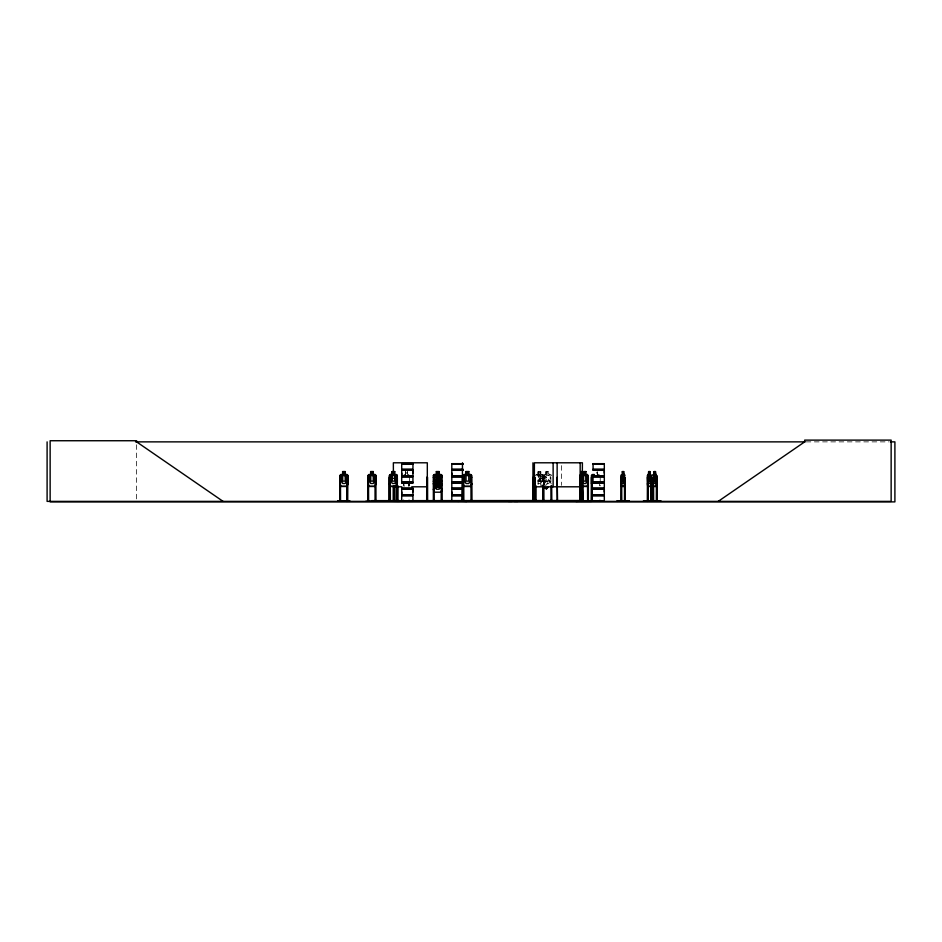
<?xml version="1.0" encoding="UTF-8"?>
<svg xmlns="http://www.w3.org/2000/svg" width="942" height="942" viewBox="0 0 942 942"><rect width="100%" height="100%" fill="white"/><g stroke="black" fill="none" stroke-linecap="round" stroke-linejoin="round"><path stroke-width="0.71" stroke-dasharray="4.71 3.53" d="M547.243 482.339L547.985 481.809L544.123 480.714C544.417 475.639 540.849 476.676 543.193 480.679C539.236 478.348 538.141 481.845 543.251 481.562L544.193 485.177M408.863 486.343L409.476 478.783M542.592 486.343L543.51 483.493L542.933 485.46M535.386 475.628L536.21 474.627L542.592 474.627L543.51 475.616L543.699 484.435M544.735 485.142L544.158 481.574L547.243 482.469M543.758 487.461L538.153 481.857L538.07 480.444L543.923 474.627L550.717 474.627M536.763 475.616L538.153 474.627M806.128 441.869L889.083 441.869M538.117 471.671L540.743 471.671L540.743 486.343M404.047 474.532L405.519 474.532M408.887 474.532L407.486 474.532L407.556 471.577L407.427 474.627M536.139 474.532L538.153 474.532M542.627 474.532L540.743 474.532L540.826 471.577L538.023 471.577L538.023 474.532M597.358 474.532L599.277 474.532M538.153 475.616L540.743 475.616M542.981 475.686L544.37 475.686L549.94 481.256M543.699 477.382L542.71 477.382L542.71 484.435M538.153 481.127L540.743 481.127M540.743 474.627L542.121 475.616L542.121 481.127L540.743 483.493L538.153 483.493L536.763 481.127M551.8 475.569L550.752 474.532L548.845 474.532L548.845 471.577L545.889 471.577L545.889 474.532L543.875 474.532L542.933 475.58L542.886 484.435M541.579 476.935L539.495 474.85L537.411 476.935L539.636 479.031L539.283 480.761L543.181 484.659L545.901 485.295L547.855 483.34L547.22 480.632L543.322 476.723L541.579 477.076L539.495 474.992M542.592 474.532L543.605 475.569L543.475 484.435M551.258 483.964L550.022 481.197L544.405 475.58L542.933 475.58L543.546 485.46L543.039 483.493M403.47 483.505L404.094 486.437M538.176 480.491L538.247 481.821M600.219 476.923L600.219 485.848M599.406 481.609L599.406 485.848M597.358 471.577L597.358 474.532M597.263 472.66L597.263 474.627M596.769 472.166L596.769 473.155M561.385 465.619L561.385 485.389M550.882 477.382L550.893 484.435M538.059 471.577L538.153 486.343M409.535 476.899L409.546 480.867M409.24 481.609L409.24 485.848M408.91 481.609L408.91 485.848M408.687 481.609L408.687 485.848M407.156 472.166L407.156 473.155L405.92 473.155L405.92 472.166M405.578 471.671L405.578 474.627M405.519 471.577L405.507 474.627M403.918 481.609L403.918 485.848M136.614 444.765L136.614 499.931M550.222 481.127L548.75 483.493L545.983 483.493L544.511 481.127L544.511 475.616L545.983 474.627L545.983 471.671L548.75 471.671L548.75 474.627L550.222 475.616L550.222 481.127M539.495 475.686L538.247 476.935L538.942 477.629L540.19 476.381L539.495 475.686M542.286 477.771L540.331 479.725L544.229 483.623L546.183 481.668L542.286 477.771M540.272 472.166L538.612 472.166L538.612 473.155L540.272 473.155L540.272 472.166M548.256 472.166L546.478 472.166L546.478 473.155L548.256 473.155L548.256 472.166M548.75 475.616L545.983 475.616L545.983 481.127L548.75 481.127L548.75 475.616"/><path stroke-width="1.41" d="M401.716 494.715L401.716 489.192L412.949 489.192L412.937 494.715L401.716 494.715L401.728 491.959M401.716 475.828L401.716 470.317L412.949 470.317L412.937 475.828L401.716 475.828L401.728 473.072M412.937 491.959L412.937 489.192M412.937 473.072L412.937 470.317M462.287 494.715L451.807 494.715L451.819 491.959M463.04 475.828L451.807 475.828L451.819 473.072M604.305 491.959L604.305 489.192L593.083 489.192M604.305 473.072L604.305 470.317L593.083 470.317M457.824 501.368L470.835 500.755M528.615 500.932L550.799 500.755M582.262 486.437L582.403 462.793L534.397 462.793L534.326 501.38L534.302 500.508M582.356 486.437L582.545 483.505M575.809 501.368L591.494 501.368L591.494 500.508M575.951 501.38L591.423 500.885L590.716 501.332M401.61 482.386L412.961 482.551M401.692 501.368L401.716 495.822L412.949 495.822L412.949 501.144L399.879 501.309L412.726 501.309M592.977 501.238L604.328 501.144L604.317 495.822L593.083 495.822M624.405 486.437L624.923 483.505M650.698 486.437L651.216 483.505L650.781 486.437L647.707 486.437L647.319 475.58L648.673 474.532M652.971 483.505L653.277 486.437L656.35 486.437L656.656 483.493M656.35 486.437L656.786 475.569L655.432 474.532M617.092 501.309L629.15 500.932L617.069 501.321M617.092 500.932L629.15 500.932M625.041 501.368L625.158 477.382L624.534 477.382L624.487 501.38M625.217 501.309L624.464 500.508M643.386 500.932L661.025 500.932M651.511 501.309L651.452 477.382L650.828 477.382L650.781 501.38M657.08 501.309L657.033 477.382L656.397 477.382L656.397 501.38M555.827 500.932L558.382 500.897M588.22 483.505L587.372 486.437L580.319 486.437L580.095 483.493L580.437 486.343L587.372 486.343M399.585 501.368L387.091 501.262M399.891 500.932L412.937 500.991M389.882 501.321L390.059 485.848M396.288 501.321L396.323 477.382L397.183 477.382M393.391 472.637L393.356 462.793L427.315 462.793L427.315 501.38M396.405 486.437L397.336 483.505M345.255 474.532L347.033 474.532L347.975 475.569L347.928 483.505L346.95 486.343L340.804 486.343M347.975 483.505L347.009 486.437L340.733 486.437L339.909 483.505L340.038 475.628L340.839 474.627M375.069 486.437L376.023 483.505L376.023 475.569L375.081 474.532L373.303 474.532M437.795 478.124L437.795 478.501M442.187 483.505L441.174 486.437L434.238 486.437L433.32 483.505M441.103 492.101L442.092 489.239L441.174 492.195L434.238 492.195L433.32 489.251M471.742 483.493L470.764 486.343L463.97 486.343M471.848 483.505L470.835 486.437L463.888 486.437L462.981 483.505L463.075 475.628L463.923 474.532L465.937 474.532L465.937 471.577L468.892 471.577L468.786 474.627L470.27 475.616L470.27 481.127L468.786 483.493L466.031 483.493L464.559 481.127L464.559 475.616L466.031 474.627L466.031 471.671L468.786 471.671M341.546 501.309L337.754 500.897L349.823 500.932L346.008 500.932M341.557 500.932L337.742 500.932M365.779 501.309L377.883 500.932M621.496 486.437L621.025 475.58L622.379 474.532M621.084 501.38L621.508 474.532M647.813 474.532L647.378 501.38L648.084 500.508M653.383 474.532L652.9 501.309M653.018 475.628L653.395 474.627L656.327 474.627M533.148 501.368L532.948 477.382M536.257 501.321L536.151 500.508M433.096 501.309L433.179 500.508M462.31 501.368L462.475 462.793M462.722 501.309L462.522 500.508M542.274 501.368L545.218 500.932L542.156 501.309M542.733 501.309L542.71 485.848M622.332 474.627L621.696 481.127L622.332 483.493L623.522 483.493L624.157 481.127L623.569 471.577L622.297 471.577L622.427 474.627M654.243 471.577L653.56 481.127L654.195 483.493L655.385 483.493L656.021 475.616L655.385 471.671L654.195 471.671M581.344 475.628L582.038 474.627M390.471 474.532L389.611 475.58L389.493 501.38L389.305 475.58L390.247 474.532L392.237 474.532M390.506 474.627L389.694 475.628L389.694 483.493M339.862 501.38L339.909 475.58L340.804 474.532L342.629 474.532M368.051 475.628L368.887 474.627L375.046 474.627M433.426 475.628L434.309 474.627L441.103 474.627L442.092 475.616L442.187 501.38M433.32 481.338L434.262 480.279L436.276 480.279M591.552 475.628L592.93 474.627M582.45 475.616L583.604 474.627L583.593 471.577L585.9 471.577M718.204 501.38L804.68 441.869L804.68 440.114L891.144 440.114L891.144 501.38L47.1 501.38L47.1 441.869M436.382 480.385L434.898 481.362L434.898 486.873L436.382 489.239L439.137 489.239L440.609 486.873L440.609 481.362L439.137 480.385M390.118 501.321L390.118 477.382M389.658 501.321L389.682 500.508M591.176 501.309L591.399 477.382L592.224 477.382L592.318 501.38M135.507 441.869L805.127 441.869M890.484 441.869L894.9 441.869L894.9 501.886L50.138 501.886L50.138 440.738L136.614 440.738L136.614 441.869L223.077 501.38M401.704 463.664L412.961 463.664M451.795 463.664L463.04 463.664M593.071 463.664L604.328 463.664M463.04 463.888L451.795 463.876L451.819 469.21L463.04 469.21M401.728 464.218L412.937 464.218M451.819 464.218L463.028 464.218M593.095 464.218L604.305 464.218M593.083 469.21L604.317 469.21L604.317 463.888L593.071 463.876L593.095 469.21M401.633 469.587L413.032 469.587M451.724 469.587L463.111 469.587M593.013 469.587L604.399 469.587M401.633 469.928L413.032 469.928M451.724 469.928L463.111 469.928M593.013 469.928L604.399 469.928M463.04 470.317L451.807 470.317L451.807 475.828M368.016 501.38L368.004 475.58L368.852 474.532L370.677 474.532L370.63 471.577L373.35 471.577M392.166 471.577L394.769 471.577L394.686 474.627L395.97 475.616L395.97 481.127L394.686 483.493L392.296 483.493L391.024 481.127L391.024 475.616L392.296 474.627L392.237 471.577L392.166 474.532M655.514 471.577L654.16 471.577L654.195 474.627M342.676 471.671L345.208 471.671M370.724 471.671L373.256 471.671M392.249 471.671L394.686 471.671M436.382 471.671L439.137 471.671L439.137 474.627L440.609 475.616L440.609 481.127L439.137 483.493L436.382 483.493L434.898 481.127L434.898 475.616L436.382 474.627L436.276 471.577L439.231 471.577L439.231 474.532L441.139 474.532L442.187 475.569M580.92 471.671L581.791 471.671M583.604 471.671L585.83 471.671M622.332 471.671L623.604 471.671M648.626 471.671L649.909 471.671M394.568 472.166L392.732 472.166L392.732 473.155L394.262 473.155L394.262 472.166M654.407 472.166L655.173 472.166L655.173 473.155L654.407 473.155M394.722 474.532L396.429 474.532L397.336 475.569L397.135 501.38L397.029 477.382M436.276 474.532L434.262 474.532L433.32 475.58L433.367 501.38M468.892 474.532L470.8 474.532L471.848 475.569L471.989 501.321M580.99 474.532L580.095 475.628L580.437 474.627L587.372 474.627M581.72 474.532L583.593 474.532L583.522 471.577M585.842 474.532L587.408 474.532M594.414 474.532L592.388 474.532L591.458 475.58L591.458 483.505L592.365 486.437M624.475 474.532L623.569 474.532L623.651 471.577M649.862 474.532L651.181 475.616L651.11 501.38M653.289 474.532L654.243 474.532M340.804 474.627L346.997 474.627M390.271 474.627L396.394 474.627L397.336 475.569M470.764 474.627L463.97 474.627L463.075 475.628L462.922 501.38L462.828 500.508M621.449 474.627L624.452 474.627M647.743 474.627L650.757 474.627L651.216 475.569M347.928 475.569L346.986 474.532M375.034 474.532L376.023 475.569M624.923 475.569L624.369 474.627M656.704 475.569L656.645 501.38M593.083 475.828L604.317 475.828L604.317 470.317M401.633 476.216L413.032 476.216M451.724 476.216L462.345 476.216M593.013 476.216L604.399 476.216M401.633 476.558L413.032 476.558M451.724 476.558L462.345 476.558M593.013 476.558L604.399 476.558M462.287 476.946L451.807 476.946L451.807 482.257L462.287 482.257L451.819 482.116M593.083 476.946L604.317 476.946L604.317 482.257L592.977 482.41L604.328 482.551M436.276 477.323L439.231 477.323L439.231 480.279L441.15 480.279L442.187 481.327L441.103 480.385L434.309 480.385M340.592 477.382L339.732 477.382L339.779 501.38M347.845 477.382L346.974 477.382L347.021 501.38M368.652 477.382L367.78 477.382L367.78 501.38M375.893 477.382L375.022 477.382L375.069 501.38M433.273 477.382L434.085 477.382L434.18 501.38M436.382 477.429L439.137 477.429M442.092 477.382L441.28 477.382L441.186 501.38M462.487 477.382L462.169 501.38M462.922 477.382L463.747 477.382L463.829 501.38M471.742 477.382L470.929 477.382L471.024 501.38M534.397 477.382L535.209 477.382L535.292 501.38L535.303 500.508M557.134 477.382L557.558 501.38M621.084 477.382L621.367 501.38L621.496 500.508M647.378 477.382L647.66 501.38M652.947 477.382L653.348 501.38M389.658 478.371L397.347 478.371L397.347 483.505L396.452 486.437L390.2 486.437L389.293 483.505M401.728 482.116L412.937 482.116L412.937 476.946L401.716 476.946L401.716 482.257L412.961 482.269M593.095 482.116L604.305 482.116M451.795 482.551L462.287 482.492M401.704 482.74L412.961 482.751M462.287 482.775L451.795 482.751L451.819 488.086L462.287 488.086M593.071 482.775L604.328 482.751L604.305 488.086L593.083 488.086M401.728 483.093L412.937 483.093M451.819 483.093L462.275 483.093M593.095 483.093L604.305 483.093M367.957 483.505L368.828 486.437L375.104 486.437M389.611 483.505L390.459 486.437M375.046 486.343L368.852 486.343L368.051 483.493M390.271 486.343L396.394 486.343M434.309 486.343L441.103 486.343M621.449 486.343L624.452 486.343M650.757 486.343L647.743 486.343L647.448 483.493M653.312 486.343L656.327 486.343M624.487 486.437L621.414 486.437L621.061 483.493M393.356 486.802L401.845 486.802M411.748 486.802L427.315 486.802M534.397 486.802L582.403 486.802M401.716 488.086L412.949 488.086M401.633 488.474L413.032 488.474M451.724 488.474L462.345 488.474M593.013 488.474L604.399 488.474M401.633 488.816L413.032 488.816M451.724 488.816L462.345 488.816M593.013 488.816L604.399 488.816M462.287 489.192L451.807 489.192L451.807 494.715M593.083 494.715L604.317 494.715L604.317 489.192M401.633 495.092L413.032 495.092M451.724 495.092L462.345 495.092M593.013 495.092L604.399 495.092M401.633 495.433L413.032 495.433M451.724 495.433L462.345 495.433M593.013 495.433L604.399 495.433M462.287 495.822L451.807 495.822L451.807 501.144L466.832 501.368L451.819 500.991M339.638 500.508L340.686 500.508L340.686 501.38M401.551 500.638L371.772 500.638L371.772 501.38M411.736 500.638L582.98 500.508M588.42 500.508L587.431 500.508L587.431 501.38M591.305 500.508L592.318 500.508M621.791 500.508L621.037 501.309M650.757 500.508L651.534 500.508M652.877 500.508L653.654 500.508M657.104 500.508L656.327 500.508L656.362 501.38M424.324 500.92L430.777 501.321M434.18 500.755L441.186 500.755M592.306 500.755L599.312 500.755M575.927 500.932L591.364 500.932M593.095 500.991L604.305 500.991M346.067 501.321L349.847 501.309M583.027 501.368L582.392 477.382L582.356 501.38M397.971 501.321L398.042 485.848M543.817 487.379L546.454 488.768L548.374 486.849L546.478 488.898L543.758 487.461M581.579 501.309L581.426 485.848M587.349 474.532L588.22 475.569L588.149 501.38M582.45 481.127L583.604 483.493L585.771 483.493L586.925 481.127L586.925 475.616L585.771 474.627L585.842 471.577M624.381 474.532L624.923 501.38M591.552 483.493L592.436 486.343M582.262 474.532L582.662 501.38L582.403 486.048M580.508 481.127L580.92 483.493L581.697 483.493L581.72 471.577M653.018 483.493L653.371 486.437M656.786 500.508L656.809 501.38M655.432 471.577L655.479 474.627M653.583 485.848L653.63 501.38M653.23 477.382L653.218 501.38M651.499 500.508L651.546 501.38M651.063 500.508L651.063 501.38M649.945 474.532L649.945 471.577L648.591 471.577L647.99 481.127L648.626 483.493L649.815 483.493L650.451 481.127L649.862 471.577M648.014 485.848L648.049 501.38M647.79 500.508L647.766 501.38M624.758 500.508L624.77 501.38M621.72 484.435L621.755 501.38M600.313 500.508L600.419 501.38L600.136 500.508M599.501 500.508L599.501 501.38M599.406 500.508L599.312 501.38M593.024 475.616L593.024 481.127M592.129 500.508L592.118 501.38M588.338 501.38L588.338 477.382L587.514 477.382L587.631 501.38M588.091 475.616L588.091 483.493M588.02 500.508L588.043 501.38M587.702 477.382L587.702 501.38M582.062 500.508L582.132 501.38M581.815 474.532L581.815 471.577L580.896 471.577L580.555 501.38M581.862 500.508L581.944 501.38M581.685 500.508L581.732 501.38M581.226 485.848L581.344 501.38M581.155 500.508L581.155 501.38M580.943 500.638L580.943 501.38M580.696 501.38L580.672 477.382L579.789 477.382L579.742 501.38M580.26 477.382L580.402 501.38M580.178 462.793L580.119 501.38M579.872 477.382L579.872 501.38M557.287 500.508L557.452 501.38M557.134 462.793L557.169 501.38M553.131 462.793L553.131 486.802M551.8 500.508L551.812 501.38L551.694 485.848M550.893 485.848L550.988 501.38M550.799 500.508L550.799 501.38M543.793 500.508L543.793 501.38M543.699 485.848L543.699 501.38M543.475 485.848L543.522 501.38M542.981 500.508L542.981 501.38M542.886 485.848L542.804 501.38M536.057 485.848L536.045 501.38M535.833 500.508L535.845 501.38M535.103 500.508L535.103 501.38M533.36 500.508L533.36 501.38M532.96 462.793L532.948 501.38M532.913 500.508L532.866 501.38M517.923 501.38L514.214 501.38M512.071 501.38L508.327 501.38M471.648 500.508L471.648 501.38M470.835 500.508L470.835 501.38M463.652 500.508L463.641 501.38M462.063 500.508L462.075 501.38M460.909 500.638L460.909 501.38M441.998 500.508L441.998 501.38M441.374 500.508L441.374 501.38M433.991 500.508L433.991 501.38M427.597 500.508L427.597 501.38L427.538 477.382L426.738 477.382L426.679 501.38M427.067 500.508L427.091 501.38M426.962 477.382L426.903 501.38M416.388 500.638L416.388 501.38M415.669 500.638L415.669 501.38M414.645 500.638L414.645 501.38M409.24 500.508L409.146 501.38M409.005 500.508L409.04 501.38M408.91 500.508L408.84 501.38M408.675 500.508L408.616 501.38M403.93 500.508L403.988 501.38M403.694 500.508L403.765 501.38M403.494 500.508L403.459 501.38M403.353 500.508L403.294 501.38M403.129 500.508L403.164 501.38M398.136 500.508L398.136 501.38M397.901 500.508L397.889 501.38M397.336 500.508L397.512 501.38M396.923 500.508L396.9 501.38M396.617 500.508L396.606 501.38M396.488 477.382L396.405 501.38M394.215 500.508L394.215 501.38L394.156 486.048M393.933 486.048L393.992 501.38M393.721 500.508L393.685 501.38M393.579 486.048L393.52 501.38M393.356 486.048L393.391 501.38M390.365 501.38L390.282 477.382L389.258 477.382L389.211 501.38M375.976 500.508L375.976 501.38L375.893 475.616M375.634 500.508L375.658 501.38M375.281 500.508L375.257 501.38M374.94 500.508L374.94 501.38M373.915 500.638L373.915 501.38M373.515 500.638L373.515 501.38M373.303 471.577L373.256 474.627L374.598 475.616L374.598 481.127L373.256 483.493L370.759 483.493L369.429 481.127L369.429 475.616L370.759 474.627L370.677 471.577M368.734 501.38L368.734 500.508L367.698 500.508L367.698 501.38M368.51 477.382L368.605 501.38M368.404 500.508L368.393 501.38M347.928 501.38L347.928 500.508L346.892 500.508L346.892 501.38M347.845 475.616L347.716 501.38L347.61 500.508M347.103 477.382L347.209 501.38M340.462 477.382L340.545 501.38M340.356 500.508L340.333 501.38M440.338 488.144L439.396 488.227L437.771 485.377C436.487 489.875 433.108 488.922 437.135 484.73C433.226 481.338 436.711 479.572 437.724 484.058C438.831 479.819 442.363 480.714 438.36 484.753L440.338 488.144M346.55 481.127L345.208 483.493L342.711 483.493L341.381 481.127L341.381 475.616L342.711 474.627L342.582 471.577L345.302 471.577L345.172 474.627L346.55 475.616L346.55 481.127M412.961 463.864L401.704 463.864L401.728 469.21L412.949 469.21L412.949 463.888M344.76 472.166L343.159 472.166L343.159 473.155L344.76 473.155L344.76 472.166M372.82 472.166L371.207 472.166L371.207 473.155L372.82 473.155L372.82 472.166M438.642 472.166L436.864 472.166L436.864 473.155L438.642 473.155L438.642 472.166M468.304 472.166L466.525 472.166L466.525 473.155L468.304 473.155L468.304 472.166M581.555 472.166L581.061 473.155L581.555 472.166M585.382 472.166L583.993 472.166L583.993 473.155L585.382 473.155L585.382 472.166M623.31 472.166L622.544 472.166L622.544 473.155L623.31 473.155L623.31 472.166M649.603 472.166L648.838 472.166L648.838 473.155L649.603 473.155L649.603 472.166M345.208 475.616L342.711 475.616L342.711 481.127L345.208 481.127L345.208 475.616M373.256 475.616L370.759 475.616L370.759 481.127L373.256 481.127L373.256 475.616M394.686 475.616L392.296 475.616L392.296 481.127L394.686 481.127L394.686 475.616M439.137 475.616L436.382 475.616L436.382 481.127L439.137 481.127L439.137 475.616M468.786 475.616L466.031 475.616L466.031 481.127L468.786 481.127L468.786 475.616M581.697 475.616L580.92 475.616L580.92 481.127L581.697 481.127L581.697 475.616M585.771 475.616L583.604 475.616L583.604 481.127L585.771 481.127L585.771 475.616M623.522 475.616L622.332 475.616L622.332 481.127L623.522 481.127L623.522 475.616M649.815 475.616L648.626 475.616L648.626 481.127L649.815 481.127L649.815 475.616M655.385 475.616L654.195 475.616L654.195 481.127L655.385 481.127L655.385 475.616M438.642 477.924L436.864 477.924L436.864 478.901L438.642 478.901L438.642 477.924M439.137 481.362L436.382 481.362L436.382 486.873L439.137 486.873L439.137 481.362M409.535 501.38L409.535 500.508L409.476 501.38"/></g></svg>
